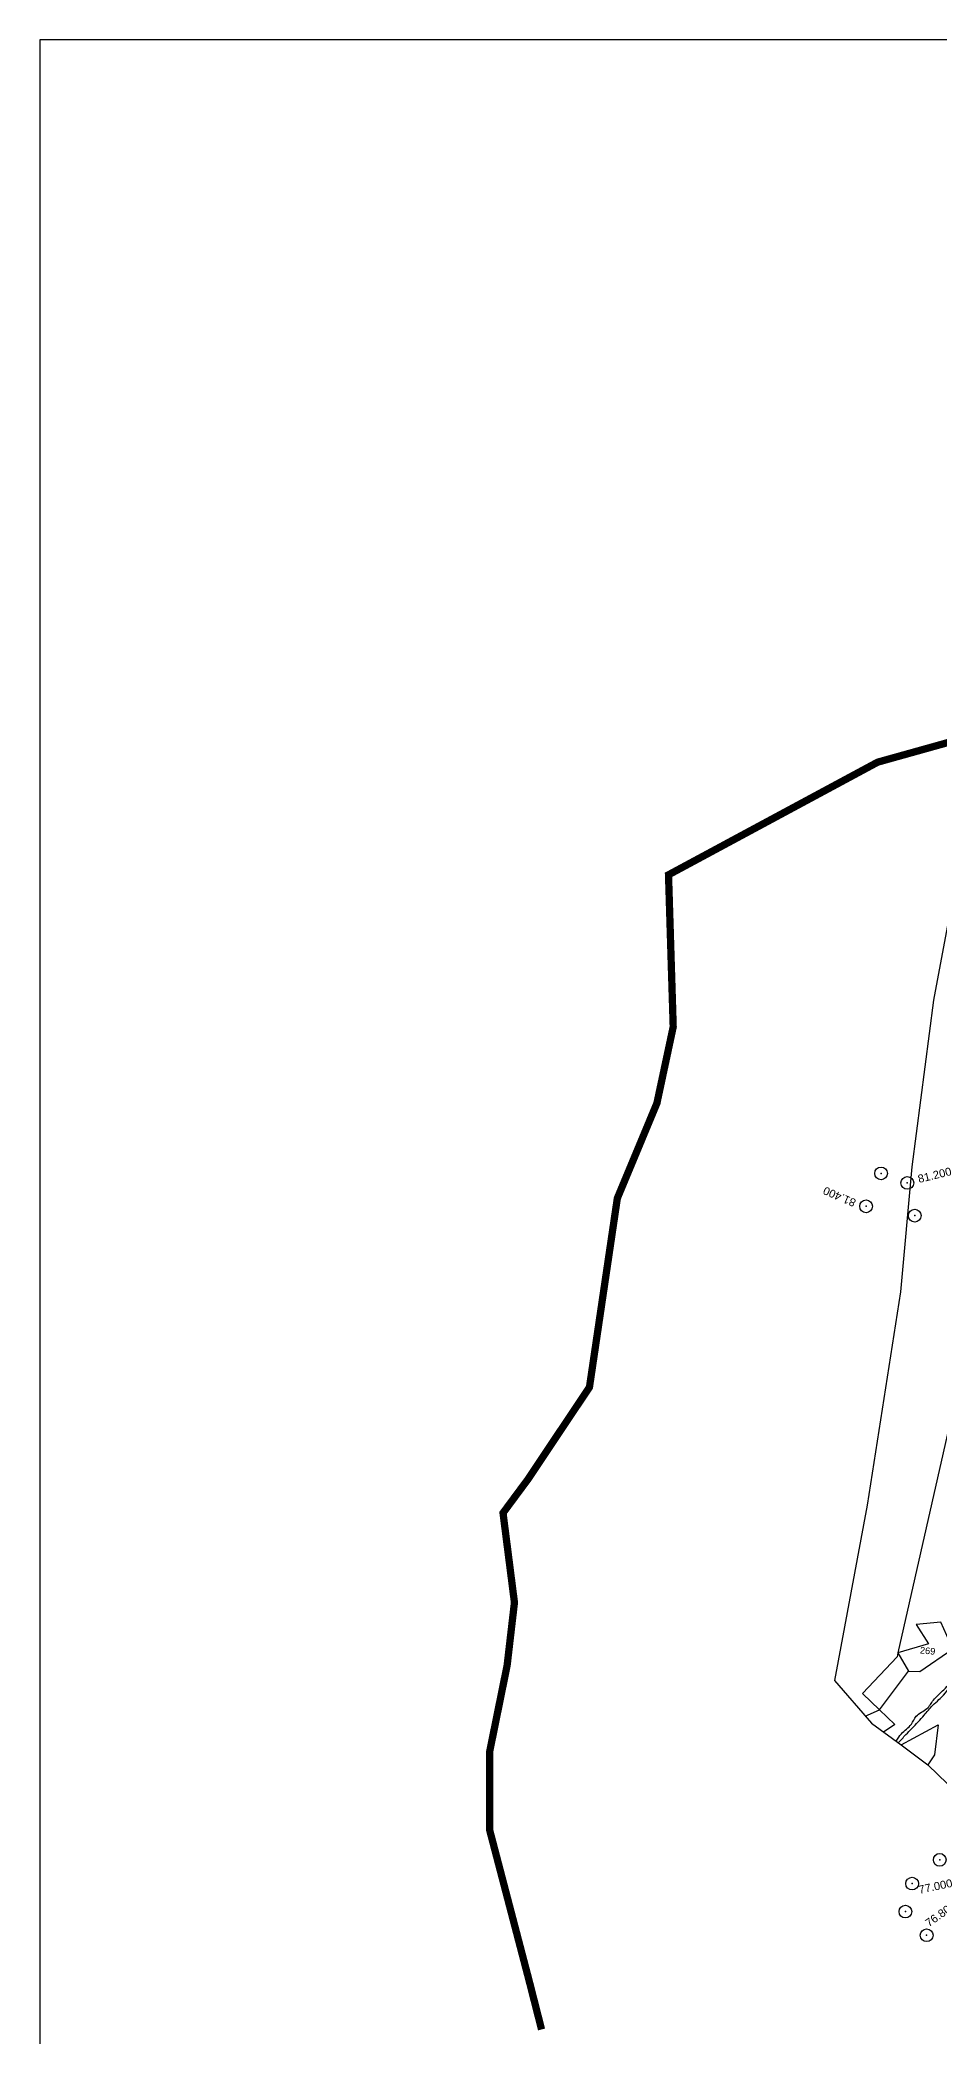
# Model space of a CAD drawing. Header units: millimetres. Extents: x 378359 to 385759, y 1843150 to 1853020.
# Drawn here: x 378359 to 380829, y 1847532 to 1853020 of the extents above; entities that cross this region are included whole.
import ezdxf

# ---------------------------------------------------------------- set-up
doc = ezdxf.new("R2010")
doc.units = ezdxf.units.MM
doc.header["$PDMODE"] = 32
doc.header["$PDSIZE"] = 35
for name, color, linetype in [('Boundry', 5, 'Continuous'), ('FRL', 3, 'Continuous'), ('Plot', 7, 'Continuous'), ('points', 161, 'Continuous'), ('ROADS', 50, 'Continuous'), ('Stream', 4, 'Continuous'), ('TEXT', 7, 'Continuous')]:
    doc.layers.add(name, color=color, linetype=linetype)
doc.styles.get("Standard").update_dxf_attribs({"font": 'arial.ttf'})

# ---------------------------------------------------------------- blocks, each defined once
blk = doc.blocks.new('MM')
at = {"layer": 'Boundry'}
blk.add_lwpolyline([(-36.826, 40.324), (-36.905, 38.372), (-36.881, 35.011), (-37.155, 31.507), (-37.477, 27.903), (-37.725, 20.291), (-37.688, 14.602), (-38.263, 4.825), (-38.967, -3.215), (-37.112, -4.992), (-35.684, -5.826), (-34.393, -6.62), (-29.591, -10.432), (-27.551, -12.004), (-26.832, -14.904), (-36.173, -27.461)], dxfattribs=at)
at = {"layer": 'Plot'}
for points in [[(-33.201, 27.715), (-34.04, 16.734), (-34.923, 8.682), (-36.226, -1.702), (-35.673, -2.478), (-35.165, -2.438), (-33.772, -1.283), (-34.427, -0.122), (-35.533, -0.331), (-34.887, -1.15), (-36.226, -1.702)], [(-36.226, -1.702), (-36.239, -1.873), (-37.64, -3.685), (-36.803, -4.354), (-35.673, -2.478)], [(-37.421, -4.696), (-36.803, -4.354)], [(-36.803, -4.354), (-36.053, -4.943), (-36.533, -5.343)], [(-35.684, -5.826), (-34.105, -4.775), (-34.136, -6.138), (-34.393, -6.62)]]:
    blk.add_lwpolyline(points, dxfattribs=at)
at = {"layer": 'Stream'}
for points in [[(-35.916, -5.683), (-35.717, -5.333), (-35.309, -4.85), (-35.124, -4.476), (-34.679, -4.087), (-34.418, -3.675), (-33.995, -3.159), (-33.606, -2.496), (-33.587, -1.852), (-33.667, -0.599), (-33.601, 0.472), (-33.07, 1.073), (-32.658, 1.187), (-32.297, 1.281), (-31.657, 1.531), (-30.671, 2.217), (-29.756, 2.563), (-29.187, 2.672), (-27.997, 2.629), (-27.774, 2.634), (-27.246, 3.059), (-27.123, 3.637), (-27.209, 4.503), (-27.878, 4.98), (-28.146, 5.392), (-27.943, 5.583), (-28.541, 5.903), (-28.547, 6.356), (-29.007, 7.228), (-29.162, 7.717), (-29.377, 8.075), (-29.437, 8.605), (-29.455, 9.184), (-29.509, 9.978), (-29.216, 10.562), (-28.541, 11.064), (-28.032, 11.583), (-27.357, 12.126), (-26.903, 12.555), (-26.359, 13.075), (-25.977, 13.588), (-25.588, 13.803), (-24.5, 14.469), (-24.099, 15.007), (-23.872, 15.293), (-23.233, 15.8), (-22.839, 15.967), (-21.883, 16.439), (-21.656, 16.642)], [(-35.817, -5.76), (-35.51, -5.348), (-35.269, -5.048), (-34.768, -4.394), (-34.432, -3.918), (-34.173, -3.629), (-33.99, -3.406), (-33.477, -2.378), (-33.518, -1.065), (-33.535, 0.277), (-33.335, 0.742), (-33.04, 0.942), (-32.427, 1.048), (-32.15, 1.131), (-31.65, 1.484), (-31.326, 1.772), (-30.966, 1.925), (-30.731, 2.125), (-30.454, 2.22), (-29.617, 2.52), (-29.128, 2.461), (-28.374, 2.484), (-27.979, 2.531), (-27.773, 2.655)]]:
    blk.add_spline(points, degree=3, dxfattribs=at)
at = {"layer": 'TEXT'}
blk.add_text('269', height=0.3, dxfattribs=at).set_placement((-35.245, -1.624))

msp = doc.modelspace()

# ---------------------------------------------------------------- linework, layer by layer
at = {"layer": 'FRL', "color": 0}
msp.add_lwpolyline([(378358.5, 1843149.9), (385759.2, 1843149.9), (385759.2, 1853020), (378358.5, 1853020)], close=True, dxfattribs=at)
at = {"layer": 'points'}
for p in [(380669.5, 1849903.6), (380669.5, 1849903.6), (380741.6, 1849877.3), (380741.6, 1849877.3), (380628.3, 1849813), (380628.3, 1849813), (380762, 1849787.4), (380762, 1849787.4), (380830.7, 1848016.2), (380830.7, 1848016.2), (380830.7, 1848016.2), (380754.9, 1847950.9), (380754.9, 1847950.9), (380754.9, 1847950.9), (380736.3, 1847873.9), (380736.3, 1847873.9), (380736.3, 1847873.9), (380794.7, 1847808.8), (380794.7, 1847808.8), (380794.7, 1847808.8)]:
    msp.add_point(p, dxfattribs=at)
at = {"layer": 'ROADS', "color": 40, "const_width": 20}
msp.add_lwpolyline([(379736.7, 1847549.8), (379702.5, 1847684), (379594.2, 1848097.7), (379594.2, 1848314.2), (379642.1, 1848550.8), (379662.2, 1848723.6), (379630.8, 1848970), (379699.3, 1849062.5), (379868.3, 1849315.7), (379944.9, 1849835.2), (380053.6, 1850096.4), (380098.4, 1850306.5), (380085.5, 1850724.5), (380660.2, 1851034.2), (382103.8, 1851437.8), (382813.3, 1851655.8)], dxfattribs=at)
msp.add_lwpolyline([(379736.7, 1847549.8), (379702.5, 1847684), (379594.2, 1848097.7), (379594.2, 1848314.2), (379642.1, 1848550.8), (379662.2, 1848723.6), (379630.8, 1848970), (379699.3, 1849062.5), (379868.3, 1849315.7), (379944.9, 1849835.2), (380053.6, 1850096.4), (380098.4, 1850306.5), (380085.5, 1850724.5), (380660.2, 1851034.2), (382103.8, 1851437.8), (382813.3, 1851655.8)], dxfattribs=at)

# ---------------------------------------------------------------- block references
at = {"color": 190, "xscale": 60.65367649601166, "yscale": 60.65367649601166, "zscale": 60.65367649601166, "rotation": 354.4622295077103}
msp.add_blockref('MM', (382912.8, 1848475.7), dxfattribs=at)
msp.add_blockref('MM', (382912.8, 1848475.7), dxfattribs=at)
msp.add_blockref('MM', (382912.8, 1848475.7), dxfattribs=at)

# ---------------------------------------------------------------- texts
at = {"layer": 'points', "color": 1}
for s, rotation, p in [('81.200', 13.7299, (380773.6, 1849877.1)), ('81.200', 13.7299, (380773.6, 1849877.1)), ('81.400', 156.7088, (380602.7, 1849830.9)), ('77.000', 12.1385, (380775.3, 1847922.7)), ('77.000', 12.1385, (380775.3, 1847922.7)), ('77.000', 12.1385, (380775.3, 1847922.7)), ('76.800', 35.7575, (380801, 1847830.6)), ('76.800', 35.7575, (380801, 1847830.6)), ('76.800', 35.7575, (380801, 1847830.6))]:
    msp.add_text(s, height=22, rotation=rotation, dxfattribs=at).set_placement(p)

doc.saveas('drawing.dxf')
